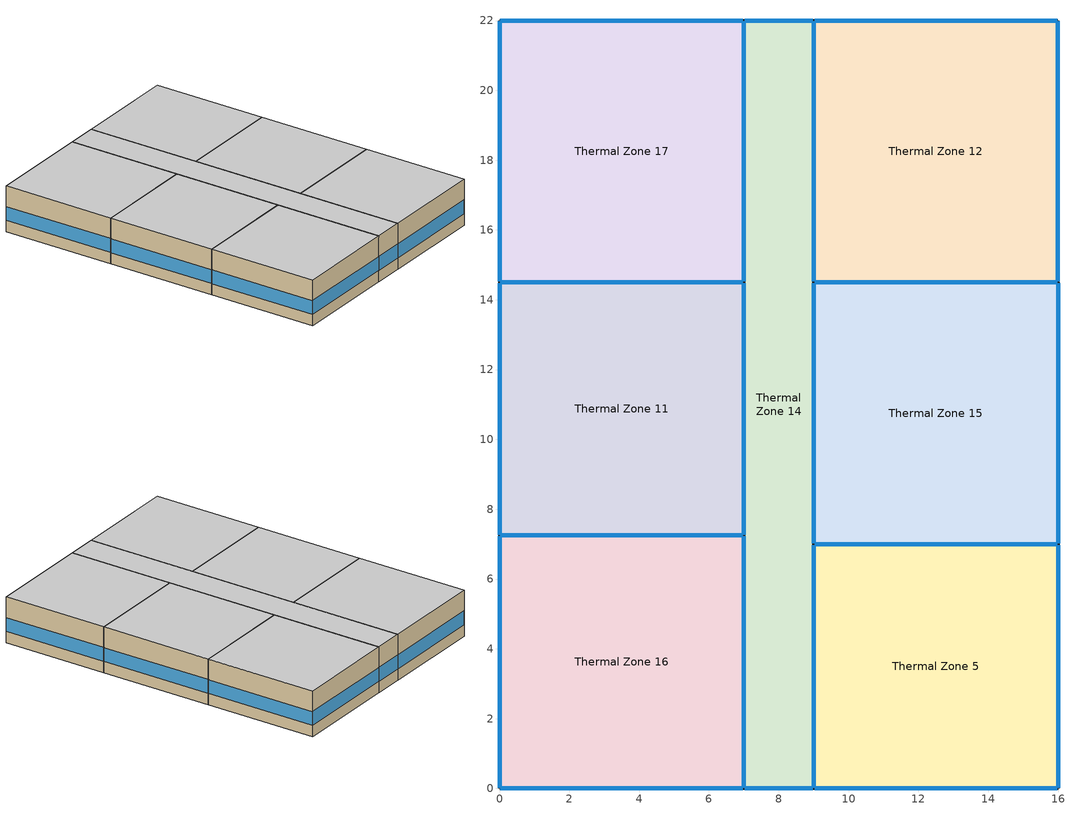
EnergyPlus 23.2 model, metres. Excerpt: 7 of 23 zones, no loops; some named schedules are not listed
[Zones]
Thermal Zone 11
 floor adiabatic (Generic Interior Floor): 7,14.5 7,7.25 0,7.25 0,14.5 z21.05
 wall outside (Surface 62 c tbd): 0,14.5 0,7.25 z21.05:24.1
 wall outside (Surface 63 c tbd): 7,14.5 0,14.5 z21.05:24.1
 wall outside (Surface 64 c tbd): 7,7.25 7,14.5 z21.05:24.1
 wall outside (Surface 65 c tbd): 0,7.25 7,7.25 z21.05:24.1
 window (Customized Fenestration: u=3.36): 0,14.47 0,7.28 / 6.97,14.5 0.03,14.5 / 7,7.28 7,14.47 / 0.03,7.25 6.97,7.25 z21.81:22.73
 ceiling adiabatic (Generic Interior Floor): 7,7.25 7,14.5 0,14.5 0,7.25 z24.1
Thermal Zone 12
 floor adiabatic (Generic Interior Floor): 16,22 16,14.5 9,14.5 9,22 z21.05
 wall outside (Surface 68 c tbd): 9,22 9,14.5 z21.05:24.1
 wall outside (Surface 69 c tbd): 16,22 9,22 z21.05:24.1
 wall outside (Surface 70 c tbd): 16,14.5 16,22 z21.05:24.1
 wall outside (Surface 71 c tbd): 9,14.5 16,14.5 z21.05:24.1
 window (Customized Fenestration: u=3.36): 9,21.97 9,14.53 / 15.97,22 9.03,22 / 16,14.53 16,21.97 / 9.03,14.5 15.97,14.5 z21.81:22.73
 ceiling adiabatic (Generic Interior Floor): 16,14.5 16,22 9,22 9,14.5 z24.1
Thermal Zone 14
 floor adiabatic (Generic Interior Floor): 9,22 9,0 7,0 7,22 z21.05
 wall outside (Surface 80 c tbd): 9,22 7,22 z21.05:24.1
 wall outside (Surface 81 c tbd): 9,14.5 9,22 z21.05:24.1
 wall outside (Surface 82 c tbd): 9,7 9,14.5 z21.05:24.1
 wall outside (Surface 83 c tbd): 9,0 9,7 z21.05:24.1
 wall outside (Surface 84 c tbd): 7,0 9,0 z21.05:24.1
 wall outside (Surface 85 c tbd): 7,7.25 7,0 z21.05:24.1
 wall outside (Surface 86 c tbd): 7,14.5 7,7.25 z21.05:24.1
 wall outside (Surface 87 c tbd): 7,22 7,14.5 z21.05:24.1
 window (Customized Fenestration: u=3.36): 8.97,22 7.03,22 / 7.03,0 8.97,0 z21.81:22.75; 9,14.53 9,21.97 / 9,7.03 9,14.47 / 9,0.03 9,6.97 / 7,7.22 7,0.03 / 7,14.47 7,7.28 / 7,21.97 7,14.53 z21.81:22.73
 ceiling adiabatic (Generic Interior Floor): 9,0 9,22 7,22 7,0 z24.1
Thermal Zone 15
 floor adiabatic (Generic Interior Floor): 16,14.5 16,7 9,7 9,14.5 z21.05
 wall outside (Surface 90 c tbd): 16,7 16,14.5 z21.05:24.1
 wall outside (Surface 91 c tbd): 9,7 16,7 z21.05:24.1
 wall outside (Surface 92 c tbd): 9,14.5 9,7 z21.05:24.1
 wall outside (Surface 93 c tbd): 16,14.5 9,14.5 z21.05:24.1
 window (Customized Fenestration: u=3.36): 16,7.03 16,14.47 / 9.03,7 15.97,7 / 9,14.47 9,7.03 / 15.97,14.5 9.03,14.5 z21.81:22.73
 ceiling adiabatic (Generic Interior Floor): 16,7 16,14.5 9,14.5 9,7 z24.1
Thermal Zone 16
 floor adiabatic (Generic Interior Floor): 7,7.25 7,0 0,0 0,7.25 z21.05
 wall outside (Surface 96 c tbd): 7,0 7,7.25 z21.05:24.1
 wall outside (Surface 97 c tbd): 0,0 7,0 z21.05:24.1
 wall outside (Surface 98 c tbd): 0,7.25 0,0 z21.05:24.1
 wall outside (Surface 99 c tbd): 7,7.25 0,7.25 z21.05:24.1
 window (Customized Fenestration: u=3.36): 7,0.03 7,7.22 / 0.03,0 6.97,0 / 0,7.22 0,0.03 / 6.97,7.25 0.03,7.25 z21.81:22.73
 ceiling adiabatic (Generic Interior Floor): 7,0 7,7.25 0,7.25 0,0 z24.1
Thermal Zone 17
 floor adiabatic (Generic Interior Floor): 7,22 7,14.5 0,14.5 0,22 z21.05
 wall outside (Surface 102 c tbd): 0,22 0,14.5 z21.05:24.1
 wall outside (Surface 103 c tbd): 7,22 0,22 z21.05:24.1
 wall outside (Surface 104 c tbd): 7,14.5 7,22 z21.05:24.1
 wall outside (Surface 105 c tbd): 0,14.5 7,14.5 z21.05:24.1
 window (Customized Fenestration: u=3.36): 0,21.97 0,14.53 / 6.97,22 0.03,22 / 7,14.53 7,21.97 / 0.03,14.5 6.97,14.5 z21.81:22.73
 ceiling adiabatic (Generic Interior Floor): 7,14.5 7,22 0,22 0,14.5 z24.1
Thermal Zone 5
 floor adiabatic (Generic Interior Floor): 9,7 16,7 16,0 9,0 z21.05
 wall outside (Surface 74 c tbd): 16,0 16,7 z21.05:24.1
 wall outside (Surface 75 c tbd): 9,0 16,0 z21.05:24.1
 wall outside (Surface 76 c tbd): 9,7 9,0 z21.05:24.1
 wall outside (Surface 77 c tbd): 16,7 9,7 z21.05:24.1
 window (Customized Fenestration: u=3.36): 16,0.03 16,6.97 / 9.03,0 15.97,0 / 9,6.97 9,0.03 / 15.97,7 9.03,7 z21.81:22.73
 ceiling adiabatic (Generic Interior Floor): 16,0 16,7 9,7 9,0 z24.1
[Building]
Building 1
[Site:Location]
Montreal Int'l: Latitude {deg}=45.47; Longitude {deg}=-73.75; Time Zone {hr}=-5; Elevation {m}=36
[SizingPeriod:DesignDay] Month=7; Day of Month=21; Day Type=SummerDesignDay; Daily Dry-Bulb Temperature Range {deltaC}=9.3; Dry-Bulb Temperature Range Modifier Type=DefaultMultipliers; Barometric Pressure {Pa}=100893; Wind Speed {m/s}=4.9; Wind Direction {deg}=220; Rain Indicator=No; Snow Indicator=No; Daylight Saving Time Indicator=No; Solar Model Indicator=ASHRAETau; ASHRAE Clear Sky Optical Depth for Beam Irradiance (taub)=0.465; ASHRAE Clear Sky Optical Depth for Diffuse Irradiance (taud)=1.966; Begin Environment Reset Mode=FullResetAtBeginEnvironment
Name | Maximum Dry-Bulb Temperature {C} | Humidity Condition Type | Wetbulb or DewPoint at Maximum Dry-Bulb {C} | Enthalpy at Maximum Dry-Bulb {J/kg}
Montreal Int'l Ann Clg .4% Condns DB=>MWB | 30 | Wetbulb | 22.1
Montreal Int'l Ann Clg .4% Condns DP=>MDB | 26 | Dewpoint | 21.6
Montreal Int'l Ann Clg .4% Condns Enth=>MDB | 28.1 | Enthalpy |  | 69300
Montreal Int'l Ann Clg .4% Condns WB=>MDB | 28.1 | Wetbulb | 23.2
[Material] Thermal Absorptance=0.9
Name | Roughness | Thickness {m} | Conductivity {W/m-K} | Density {kg/m3} | Specific Heat {J/kg-K} | Solar Absorptance | Visible Absorptance
Generic Acoustic Tile | MediumSmooth | 0.02 | 0.06 | 368 | 590 | 0.2 | 0.2
Generic Brick | MediumRough | 0.1 | 0.9 | 1920 | 790 | 0.65 | 0.65
Generic Ceiling Air Gap | Smooth | 0.1 | 0.556 | 1.28 | 1000 | 0.7 | 0.7
Generic Gypsum Board | MediumSmooth | 0.0127 | 0.16 | 800 | 1090 | 0.5 | 0.5
Generic LW Concrete | MediumRough | 0.1 | 0.53 | 1280 | 840 | 0.8 | 0.8
Generic Wall Air Gap | Smooth | 0.1 | 0.667 | 1.28 | 1000 | 0.7 | 0.7
[Material:NoMass] Roughness=Smooth; Thermal Absorptance=0.9; Solar Absorptance=0.7; Visible Absorptance=0.7
Name | Thermal Resistance {m2-K/W}
Surface 102 m tbd; Surface 70 m tbd | 0.609431
Surface 103 m tbd; Surface 69 m tbd; Surface 74 m tbd; Surface 75 m tbd; Surface 97 m tbd | 0.605851
Surface 104 m tbd; Surface 105 m tbd; Surface 63 m tbd; Surface 64 m tbd; Surface 65 m tbd; Surface 68 m tbd; Surface 71 m tbd; Surface 76 m tbd; Surface 77 m tbd; Surface 81 m tbd; Surface 82 m tbd; Surface 83 m tbd; Surface 85 m tbd; Surface 86 m tbd; Surface 87 m tbd; Surface 91 m tbd; Surface 92 m tbd; Surface 93 m tbd; Surface 96 m tbd; Surface 99 m tbd | 1.24606
Surface 62 m tbd | 0.640282
Surface 80 m tbd; Surface 84 m tbd | 0.58359
Surface 90 m tbd | 0.641057
Surface 98 m tbd | 0.607698
[WindowMaterial:SimpleGlazingSystem]
Fenestration U=3.32 0.66 1: U-Factor {W/m2-K}=3.32; Solar Heat Gain Coefficient=0.66; Visible Transmittance=0.21
[Construction]
Customized Fenestration: u=3.36: Fenestration U=3.32 0.66 1
Generic Interior Floor: Generic Acoustic Tile, Generic Ceiling Air Gap, Generic LW Concrete
Surface 102 c tbd: Generic Brick, Generic LW Concrete, Surface 102 m tbd, Generic Wall Air Gap, Generic Gypsum Board
Surface 103 c tbd: Generic Brick, Generic LW Concrete, Surface 103 m tbd, Generic Wall Air Gap, Generic Gypsum Board
Surface 104 c tbd: Generic Brick, Generic LW Concrete, Surface 104 m tbd, Generic Wall Air Gap, Generic Gypsum Board
Surface 105 c tbd: Generic Brick, Generic LW Concrete, Surface 105 m tbd, Generic Wall Air Gap, Generic Gypsum Board
Surface 62 c tbd: Generic Brick, Generic LW Concrete, Surface 62 m tbd, Generic Wall Air Gap, Generic Gypsum Board
Surface 63 c tbd: Generic Brick, Generic LW Concrete, Surface 63 m tbd, Generic Wall Air Gap, Generic Gypsum Board
Surface 64 c tbd: Generic Brick, Generic LW Concrete, Surface 64 m tbd, Generic Wall Air Gap, Generic Gypsum Board
Surface 65 c tbd: Generic Brick, Generic LW Concrete, Surface 65 m tbd, Generic Wall Air Gap, Generic Gypsum Board
Surface 68 c tbd: Generic Brick, Generic LW Concrete, Surface 68 m tbd, Generic Wall Air Gap, Generic Gypsum Board
Surface 69 c tbd: Generic Brick, Generic LW Concrete, Surface 69 m tbd, Generic Wall Air Gap, Generic Gypsum Board
Surface 70 c tbd: Generic Brick, Generic LW Concrete, Surface 70 m tbd, Generic Wall Air Gap, Generic Gypsum Board
Surface 71 c tbd: Generic Brick, Generic LW Concrete, Surface 71 m tbd, Generic Wall Air Gap, Generic Gypsum Board
Surface 74 c tbd: Generic Brick, Generic LW Concrete, Surface 74 m tbd, Generic Wall Air Gap, Generic Gypsum Board
Surface 75 c tbd: Generic Brick, Generic LW Concrete, Surface 75 m tbd, Generic Wall Air Gap, Generic Gypsum Board
Surface 76 c tbd: Generic Brick, Generic LW Concrete, Surface 76 m tbd, Generic Wall Air Gap, Generic Gypsum Board
Surface 77 c tbd: Generic Brick, Generic LW Concrete, Surface 77 m tbd, Generic Wall Air Gap, Generic Gypsum Board
Surface 80 c tbd: Generic Brick, Generic LW Concrete, Surface 80 m tbd, Generic Wall Air Gap, Generic Gypsum Board
Surface 81 c tbd: Generic Brick, Generic LW Concrete, Surface 81 m tbd, Generic Wall Air Gap, Generic Gypsum Board
Surface 82 c tbd: Generic Brick, Generic LW Concrete, Surface 82 m tbd, Generic Wall Air Gap, Generic Gypsum Board
Surface 83 c tbd: Generic Brick, Generic LW Concrete, Surface 83 m tbd, Generic Wall Air Gap, Generic Gypsum Board
Surface 84 c tbd: Generic Brick, Generic LW Concrete, Surface 84 m tbd, Generic Wall Air Gap, Generic Gypsum Board
Surface 85 c tbd: Generic Brick, Generic LW Concrete, Surface 85 m tbd, Generic Wall Air Gap, Generic Gypsum Board
Surface 86 c tbd: Generic Brick, Generic LW Concrete, Surface 86 m tbd, Generic Wall Air Gap, Generic Gypsum Board
Surface 87 c tbd: Generic Brick, Generic LW Concrete, Surface 87 m tbd, Generic Wall Air Gap, Generic Gypsum Board
Surface 90 c tbd: Generic Brick, Generic LW Concrete, Surface 90 m tbd, Generic Wall Air Gap, Generic Gypsum Board
Surface 91 c tbd: Generic Brick, Generic LW Concrete, Surface 91 m tbd, Generic Wall Air Gap, Generic Gypsum Board
Surface 92 c tbd: Generic Brick, Generic LW Concrete, Surface 92 m tbd, Generic Wall Air Gap, Generic Gypsum Board
Surface 93 c tbd: Generic Brick, Generic LW Concrete, Surface 93 m tbd, Generic Wall Air Gap, Generic Gypsum Board
Surface 96 c tbd: Generic Brick, Generic LW Concrete, Surface 96 m tbd, Generic Wall Air Gap, Generic Gypsum Board
Surface 97 c tbd: Generic Brick, Generic LW Concrete, Surface 97 m tbd, Generic Wall Air Gap, Generic Gypsum Board
Surface 98 c tbd: Generic Brick, Generic LW Concrete, Surface 98 m tbd, Generic Wall Air Gap, Generic Gypsum Board
Surface 99 c tbd: Generic Brick, Generic LW Concrete, Surface 99 m tbd, Generic Wall Air Gap, Generic Gypsum Board
[Zone] Multiplier=10; Part of Total Floor Area=Yes
Thermal Zone 11; Thermal Zone 12; Thermal Zone 14; Thermal Zone 15; Thermal Zone 16; Thermal Zone 17; Thermal Zone 5
[Space]
Name | Zone | Space Type
Space 110 | Thermal Zone 11 | MURB small 1
Space 111 | Thermal Zone 12 | MURB small 1
Space 113 | Thermal Zone 14 | MURB small 1
Space 114 | Thermal Zone 15 | MURB small 1
Space 115 | Thermal Zone 16 | MURB small 1
Space 116 | Thermal Zone 17 | MURB lobby 3
Space 112 | Thermal Zone 5 | MURB small 1
[SpaceList]
MURB small 1: Space 109, Space 112, Space 103, Space 105, Space 106, Space 107, Space 108, Space 110, Space 111, Space 120, Space 113, Space 114, Space 115, Space 117, Space 118, Space 119, Space 122, Space 123
MURB lobby 3: Space 116
[ZoneInfiltration:DesignFlowRate] Design Flow Rate Calculation Method=Flow/ExteriorArea; Flow Rate per Exterior Surface Area {m3/s-m2}=0.000206641; Constant Term Coefficient=0.107472; Temperature Term Coefficient=0.0119911; Velocity Term Coefficient=0; Velocity Squared Term Coefficient=0.0134792
Name | Zone or ZoneList or Space or SpaceList | Schedule
Space 110 HVAC Off Infiltration | Space 110 | Infiltration HVAC Off Schedule
Space 110 HVAC On Infiltration | Space 110 | Infiltration HVAC On Schedule
Space 111 HVAC Off Infiltration | Space 111 | Infiltration HVAC Off Schedule
Space 111 HVAC On Infiltration | Space 111 | Infiltration HVAC On Schedule
Space 113 HVAC Off Infiltration | Space 113 | Infiltration HVAC Off Schedule
Space 113 HVAC On Infiltration | Space 113 | Infiltration HVAC On Schedule
Space 114 HVAC Off Infiltration | Space 114 | Infiltration HVAC Off Schedule
Space 114 HVAC On Infiltration | Space 114 | Infiltration HVAC On Schedule
Space 115 HVAC Off Infiltration | Space 115 | Infiltration HVAC Off Schedule
Space 115 HVAC On Infiltration | Space 115 | Infiltration HVAC On Schedule
Space 116 HVAC Off Infiltration | Space 116 | Infiltration HVAC Off Schedule
Space 116 HVAC On Infiltration | Space 116 | Infiltration HVAC On Schedule
Space 112 HVAC Off Infiltration | Space 112 | Infiltration HVAC Off Schedule
Space 112 HVAC On Infiltration | Space 112 | Infiltration HVAC On Schedule
[ZoneControl:Thermostat] Temperature Difference Between Cutout And Setpoint {deltaC}=0
Name | Zone or ZoneList | Control Type Schedule | Control 1
Thermal Zone 11 Thermostat | Thermal Zone 11 | Thermal Zone 11 Thermostat Schedule | Thermostat Setpoint Dual Setpoint 14
Thermal Zone 12 Thermostat | Thermal Zone 12 | Thermal Zone 12 Thermostat Schedule | Thermostat Setpoint Dual Setpoint 15
Thermal Zone 14 Thermostat | Thermal Zone 14 | Thermal Zone 14 Thermostat Schedule | Thermostat Setpoint Dual Setpoint 22
Thermal Zone 15 Thermostat | Thermal Zone 15 | Thermal Zone 15 Thermostat Schedule | Thermostat Setpoint Dual Setpoint 4
Thermal Zone 16 Thermostat | Thermal Zone 16 | Thermal Zone 16 Thermostat Schedule | Thermostat Setpoint Dual Setpoint 20
Thermal Zone 17 Thermostat | Thermal Zone 17 | Thermal Zone 17 Thermostat Schedule | Thermostat Setpoint Dual Setpoint 17
Thermal Zone 5 Thermostat | Thermal Zone 5 | Thermal Zone 5 Thermostat Schedule | Thermostat Setpoint Dual Setpoint 24
[ThermostatSetpoint:DualSetpoint] Heating Setpoint Temperature Schedule=NECB-G-Thermostat Setpoint-Heating; Cooling Setpoint Temperature Schedule=NECB-G-Thermostat Setpoint-Cooling 1
Thermostat Setpoint Dual Setpoint 14; Thermostat Setpoint Dual Setpoint 15; Thermostat Setpoint Dual Setpoint 22; Thermostat Setpoint Dual Setpoint 4; Thermostat Setpoint Dual Setpoint 20; Thermostat Setpoint Dual Setpoint 17; Thermostat Setpoint Dual Setpoint 24
[Coil:Cooling:DX:SingleSpeed] Availability Schedule=Always On Discrete hvac_library; Gross Rated Total Cooling Capacity {W}=Autosize; Gross Rated Sensible Heat Ratio=Autosize; Gross Rated Cooling COP {W/W}=3; Rated Air Flow Rate {m3/s}=Autosize; Rated Evaporator Fan Power Per Volume Flow Rate 2017 {W/(m3/s)}=773.3; Rated Evaporator Fan Power Per Volume Flow Rate 2023 {W/(m3/s)}=934.4; Total Cooling Capacity Function of Temperature Curve=OS:Curve:Biquadratic 9; Total Cooling Capacity Function of Flow Fraction Curve=OS:Curve:Quadratic 11; Energy Input Ratio Function of Temperature Curve=OS:Curve:Biquadratic 10; Energy Input Ratio Function of Flow Fraction Curve=OS:Curve:Quadratic 12; Part Load Fraction Correlation Curve=OS:Curve:Quadratic 13; Minimum Outdoor Dry-Bulb Temperature for Compressor Operation {C}=-25; Nominal Time for Condensate Removal to Begin {s}=0; Ratio of Initial Moisture Evaporation Rate and Steady State Latent Capacity=0; Maximum Cycling Rate {cycles/hr}=0; Latent Capacity Time Constant {s}=0; Condenser Type=AirCooled; Evaporative Condenser Effectiveness=0; Evaporative Condenser Air Flow Rate {m3/s}=Autosize; Evaporative Condenser Pump Rated Power Consumption {W}=Autosize; Crankcase Heater Capacity {W}=0; Maximum Outdoor Dry-Bulb Temperature for Crankcase Heater Operation {C}=0; Basin Heater Capacity {W/K}=0; Basin Heater Setpoint Temperature {C}=10
PTHP 1 Spd DX Clg Coil; PTHP 1 Spd DX Clg Coil 1; PTHP 1 Spd DX Clg Coil 13; PTHP 1 Spd DX Clg Coil 14; PTHP 1 Spd DX Clg Coil 4; PTHP 1 Spd DX Clg Coil 21; PTHP 1 Spd DX Clg Coil 3; PTHP 1 Spd DX Clg Coil 19; PTHP 1 Spd DX Clg Coil 16; PTHP 1 Spd DX Clg Coil 6; PTHP 1 Spd DX Clg Coil 22; PTHP 1 Spd DX Clg Coil 9; PTHP 1 Spd DX Clg Coil 20; PTHP 1 Spd DX Clg Coil 8; PTHP 1 Spd DX Clg Coil 17; PTHP 1 Spd DX Clg Coil 18; PTHP 1 Spd DX Clg Coil 2; PTHP 1 Spd DX Clg Coil 12; PTHP 1 Spd DX Clg Coil 23; PTHP 1 Spd DX Clg Coil 7; PTHP 1 Spd DX Clg Coil 11; PTHP 1 Spd DX Clg Coil 15; PTHP 1 Spd DX Clg Coil 5
[Coil:Heating:Electric] Availability Schedule=Always On Discrete hvac_library; Efficiency=1; Nominal Capacity {W}=Autosize
PTHP Elec Htg Backup Coil; PTHP Elec Htg Backup Coil 1; PTHP Elec Htg Backup Coil 13; PTHP Elec Htg Backup Coil 14; PTHP Elec Htg Backup Coil 4; PTHP Elec Htg Backup Coil 21; PTHP Elec Htg Backup Coil 3; PTHP Elec Htg Backup Coil 19; PTHP Elec Htg Backup Coil 16; PTHP Elec Htg Backup Coil 6; PTHP Elec Htg Backup Coil 22; PTHP Elec Htg Backup Coil 9; PTHP Elec Htg Backup Coil 20; PTHP Elec Htg Backup Coil 8; PTHP Elec Htg Backup Coil 17; PTHP Elec Htg Backup Coil 18; PTHP Elec Htg Backup Coil 2; PTHP Elec Htg Backup Coil 12; PTHP Elec Htg Backup Coil 23; PTHP Elec Htg Backup Coil 7; PTHP Elec Htg Backup Coil 11; PTHP Elec Htg Backup Coil 15; PTHP Elec Htg Backup Coil 5
[Zone equipment]
Thermal Zone 11: Elec Baseboard 8, PTHP 13
Thermal Zone 12: Elec Baseboard 18, PTHP 14
Thermal Zone 14: Elec Baseboard 20, PTHP 21
Thermal Zone 15: Elec Baseboard 10, PTHP 3
Thermal Zone 16: Elec Baseboard 19, PTHP 19
Thermal Zone 17: Elec Baseboard 15, PTHP 16
Thermal Zone 5: Elec Baseboard 4, PTHP 23
[Sizing:Zone] Zone Cooling Design Supply Air Temperature Input Method=SupplyAirTemperature; Zone Cooling Design Supply Air Temperature {C}=14; Zone Cooling Design Supply Air Temperature Difference {deltaC}=11.11; Zone Heating Design Supply Air Temperature Input Method=SupplyAirTemperature; Zone Heating Design Supply Air Temperature {C}=40; Zone Heating Design Supply Air Temperature Difference {deltaC}=11.11; Zone Cooling Design Supply Air Humidity Ratio {kgWater/kgDryAir}=0.0085; Zone Heating Design Supply Air Humidity Ratio {kgWater/kgDryAir}=0.008; Cooling Design Air Flow Method=DesignDay; Cooling Design Air Flow Rate {m3/s}=0; Cooling Minimum Air Flow per Zone Floor Area {m3/s-m2}=0.000762; Cooling Minimum Air Flow {m3/s}=0; Cooling Minimum Air Flow Fraction=0; Heating Design Air Flow Method=DesignDay; Heating Design Air Flow Rate {m3/s}=0; Heating Maximum Air Flow per Zone Floor Area {m3/s-m2}=0.002032; Heating Maximum Air Flow {m3/s}=0.141576; Heating Maximum Air Flow Fraction=0.3; Account for Dedicated Outdoor Air System=No; Zone Load Sizing Method=Sensible Load Only No Latent Load; Zone Latent Cooling Design Supply Air Humidity Ratio Input Method=HumidityRatioDifference; Zone Cooling Design Supply Air Humidity Ratio Difference {kgWater/kgDryAir}=0.005; Zone Latent Heating Design Supply Air Humidity Ratio Input Method=HumidityRatioDifference; Zone Humidification Design Supply Air Humidity Ratio Difference {kgWater/kgDryAir}=0.005
Name | Design Specification Outdoor Air Object
Thermal Zone 11 | Thermal Zone 11 DSOA Space List
Thermal Zone 12 | Thermal Zone 12 DSOA Space List
Thermal Zone 14 | Thermal Zone 14 DSOA Space List
Thermal Zone 15 | Thermal Zone 15 DSOA Space List
Thermal Zone 16 | Thermal Zone 16 DSOA Space List
Thermal Zone 17 | Thermal Zone 17 DSOA Space List
Thermal Zone 5 | Thermal Zone 5 DSOA Space List
[DesignSpecification:OutdoorAir]
MidriseApartment Apartment Ventilation: Outdoor Air Method=Sum; Outdoor Air Flow per Person {m3/s-person}=0.003; Outdoor Air Flow per Zone Floor Area {m3/s-m2}=0; Outdoor Air Flow per Zone {m3/s}=0; Outdoor Air Flow Air Changes per Hour {1/hr}=0
[DesignSpecification:OutdoorAir:SpaceList] Space Design Specification Outdoor Air Object Name 1=MidriseApartment Apartment Ventilation
Name | Space Name 1
Thermal Zone 11 DSOA Space List | Space 110
Thermal Zone 12 DSOA Space List | Space 111
Thermal Zone 14 DSOA Space List | Space 113
Thermal Zone 15 DSOA Space List | Space 114
Thermal Zone 16 DSOA Space List | Space 115
Thermal Zone 17 DSOA Space List | Space 116
Thermal Zone 5 DSOA Space List | Space 112
[People]
People 3: Zone or ZoneList or Space or SpaceList=MURB small 1; Number of People Schedule=MidriseApartment Apartment Occ 3; Number of People Calculation Method=People/Area; People per Floor Area {person/m2}=0.0283091; Fraction Radiant=0.3; Activity Level Schedule=MidriseApartment Activity 3
[ElectricEquipment]
Electric Equipment 3: Zone or ZoneList or Space or SpaceList=MURB small 1; Schedule=MURB Appliances and lighting; Design Level Calculation Method=Watts/Area; Watts per Zone Floor Area {W/m2}=8.15; Fraction Latent=0; Fraction Radiant=0.5; Fraction Lost=0
[Schedule:Compact]
Thermal Zone 11 Thermostat Schedule; Thermal Zone 12 Thermostat Schedule; Thermal Zone 14 Thermostat Schedule; Thermal Zone 15 Thermostat Schedule; Thermal Zone 16 Thermostat Schedule; Thermal Zone 17 Thermostat Schedule; Thermal Zone 5 Thermostat Schedule: Through: 12/31, For: AllDays, Until: 24:00, 4
[Schedule:Day:Interval]
MidriseApartment Apartment Occ Default 2; MidriseApartment Apartment Occ Summer Design Day 3; MidriseApartment Apartment Occ Winter Design Day 3: No, 07:00, 1, 08:00, 0.85, 09:00, 0.39, 16:00, 0.25, 17:00, 0.3, 18:00, 0.52, 21:00, 0.87, 24:00, 1
MidriseApartment Activity Default 2; MidriseApartment Activity Summer Design Day 3: No, 24:00, 120
[Schedule:Week:Daily]
MidriseApartment Apartment Occ 3 Week Rule - Jan1-Dec31: MidriseApartment Apartment Occ Default 2, MidriseApartment Apartment Occ Default 2, MidriseApartment Apartment Occ Default 2, MidriseApartment Apartment Occ Default 2, MidriseApartment Apartment Occ Default 2, MidriseApartment Apartment Occ Default 2, MidriseApartment Apartment Occ Default 2, MidriseApartment Apartment Occ Default 2, MidriseApartment Apartment Occ Summer Design Day 3, MidriseApartment Apartment Occ Winter Design Day 3, MidriseApartment Apartment Occ Default 2, MidriseApartment Apartment Occ Default 2
MidriseApartment Activity 3 Week Rule - Jan1-Dec31: MidriseApartment Activity Default 2, MidriseApartment Activity Default 2, MidriseApartment Activity Default 2, MidriseApartment Activity Default 2, MidriseApartment Activity Default 2, MidriseApartment Activity Default 2, MidriseApartment Activity Default 2, MidriseApartment Activity Default 2, MidriseApartment Activity Summer Design Day 3, MidriseApartment Activity Winter Design Day 3, MidriseApartment Activity Default 2, MidriseApartment Activity Default 2
MURB Appliances and lighting Week Rule - Jan1-Dec31: MURB Weekend schedule, MURB Weekday, MURB Weekday, MURB Weekday, MURB Weekday, MURB Friday schedule, MURB Weekend schedule, Medium Office Lighting All Other Days Schedule, Medium Office Lighting Summer Design Day Schedule 1, Medium Office Lighting Winter Design Day Schedule 1, Medium Office Lighting All Other Days Schedule, Medium Office Lighting All Other Days Schedule
[Schedule:Year]
NECB-G-Thermostat Setpoint-Heating: NECB-G-Thermostat Setpoint-Heating Week Rule - Jan1-Dec31, 1, 1, 12, 31
NECB-G-Thermostat Setpoint-Cooling 1: NECB-G-Thermostat Setpoint-Cooling 1 Week Rule - Jan1-Dec31, 1, 1, 12, 31
MidriseApartment Apartment Occ 3: MidriseApartment Apartment Occ 3 Week Rule - Jan1-Dec31, 1, 1, 12, 31
MidriseApartment Activity 3: MidriseApartment Activity 3 Week Rule - Jan1-Dec31, 1, 1, 12, 31
MURB Appliances and lighting: MURB Appliances and lighting Week Rule - Jan1-Dec31, 1, 1, 12, 31
[Schedule:Constant]
Name | Hourly Value
Always On Discrete hvac_library; Infiltration HVAC Off Schedule | 1
Infiltration HVAC On Schedule | 0
[Curve:Biquadratic] Minimum Value of x {BasedOnField A2}=17; Maximum Value of x {BasedOnField A2}=22; Minimum Value of y {BasedOnField A3}=13; Maximum Value of y {BasedOnField A3}=46
Name | Coefficient1 Constant | Coefficient2 x | Coefficient3 x**2 | Coefficient4 y | Coefficient5 y**2 | Coefficient6 x*y
OS:Curve:Biquadratic 9 | 0.42415 | 0.04426 | -0.00042 | 0.00333 | -8e-05 | -0.00021
OS:Curve:Biquadratic 10 | 1.23649 | -0.02431 | 0.00057 | -0.01434 | 0.00063 | -0.00038
[Curve:Quadratic]
Name | Coefficient1 Constant | Coefficient2 x | Coefficient3 x**2 | Minimum Value of x {BasedOnField A2} | Maximum Value of x {BasedOnField A2}
OS:Curve:Quadratic 11 | 0.77136 | 0.34053 | -0.11088 | 0.75918 | 1.13877
OS:Curve:Quadratic 12 | 1.2055 | -0.32953 | 0.12308 | 0.75918 | 1.13877
OS:Curve:Quadratic 13 | 0.771 | 0.229 | 0 | 0 | 1
